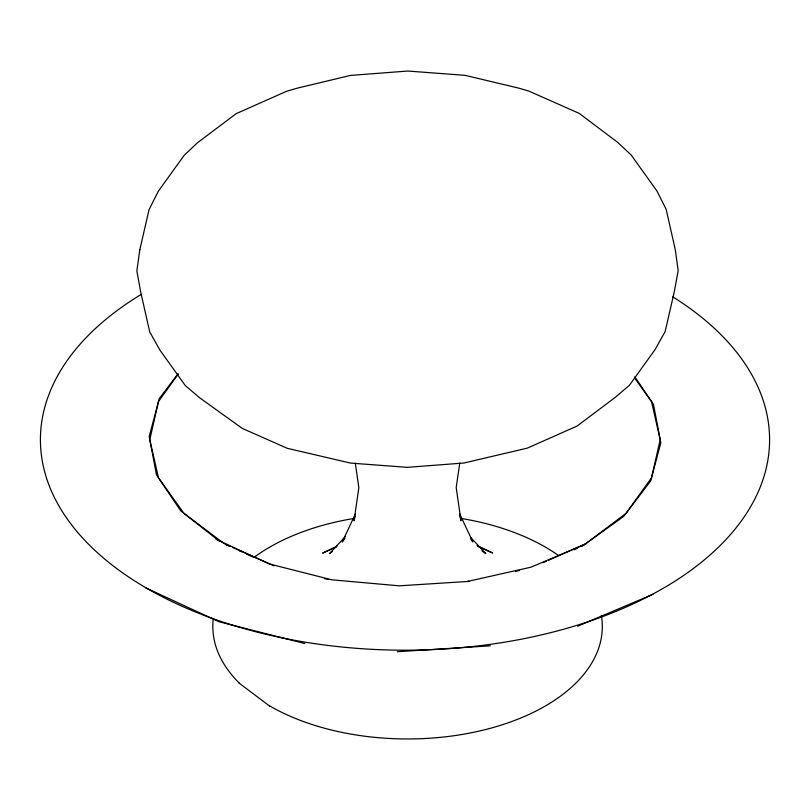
<?xml version="1.0" encoding="UTF-8"?>
<svg xmlns="http://www.w3.org/2000/svg" width="810" height="810" viewBox="0 0 810 810"><rect width="100%" height="100%" fill="white"/><g stroke="black" fill="none" stroke-linecap="round" stroke-linejoin="round"><path stroke-width="1.21" d="M459.746 463.047L456.192 487.62L460.991 520.769L459.705 515.069M355.094 516.284L354.041 520.85L358.85 487.681L355.286 463.128M355.357 513.975L342.235 542.032L344.938 538.265M178.16 374.149L158.487 401.568L149.789 439.698L158.487 477.839L183.981 513.368L224.542 543.885M178.008 373.876L159.327 398.419L149.192 436.529L156.482 474.862L180.721 510.806L219.257 541.12M345.597 536.281L329.386 553.716L332.262 551.549M582.005 546.375L623.791 516.294L650.673 480.988L660.808 442.867L653.518 404.534L634.837 376.842M337.082 546.132L322.623 553.119L331.685 549.099M333.953 548.097L336.221 547.094M542.943 562.717L546.396 561.198M548.694 560.176L585.458 543.885L626.019 513.368L651.513 477.839L660.211 439.698L651.513 401.568L634.756 378.209M586.076 543.844L530.985 567.182L467.309 581.499L469.101 581.388L399.219 585.822L331.847 579.818L269.295 563.942L215.986 539.258M573.966 549.777L577.409 548.319M577.651 626.211L653.144 594.226M515.707 571.344L519.331 570.483M397.305 651.726L490.384 645.823M324.466 578.563L328.08 579.423M304.752 643.525L219.024 621.766L145.972 587.949M477.92 546.487L492.612 552.997L477.009 545.495M225.686 544.401L230.283 546.436M232.581 547.449L273.952 565.775M225.676 544.411L230.232 546.527M239.335 550.739L241.613 551.792M246.169 553.898L252.993 557.057M481.94 550.729L485.757 553.605L470.377 537.111M238.808 682.881L269.7 706.138M470.823 539.116L472.848 541.941L459.705 513.904M601.354 615.438A194.734 112.428 0 0 1 490.9 728.149A194.734 112.428 0 0 1 269.872 706.037M238.99 682.82A194.734 112.428 0 0 1 213.232 619.387M254.522 557.027A194.734 112.428 0 0 1 353.555 518.521M461.872 518.562A194.734 112.428 0 0 1 558.454 555.457M672.816 296.875A364.581 210.489 0 0 1 657.953 591.29A364.581 210.489 0 0 1 147.815 588.89A364.581 210.489 0 0 1 141.234 294.384M139.836 249.693L136.849 270.915L140.707 292.035L149.718 331.897L159.793 349.93L185.338 385.611L199.452 397.619L242.241 428.389L287.226 448.294L350.568 463.087L407.258 467.35L463.958 463.006L527.31 448.132L577.085 426.07L615.296 397.335L629.39 385.307L655.077 349.586L665.152 331.543L674.325 291.671L678.183 270.54L675.196 249.318L666.164 209.324L656.87 190.897L631.162 154.983L617.655 142.327L579.18 113.37L529.001 91.155L518.734 88.128L465.224 75.36L407.784 71.037L350.325 75.441L296.764 88.28L286.527 91.317L236.267 113.602L197.67 142.621L184.184 155.297L158.325 191.241L149.04 209.679L139.836 249.693"/></g></svg>
